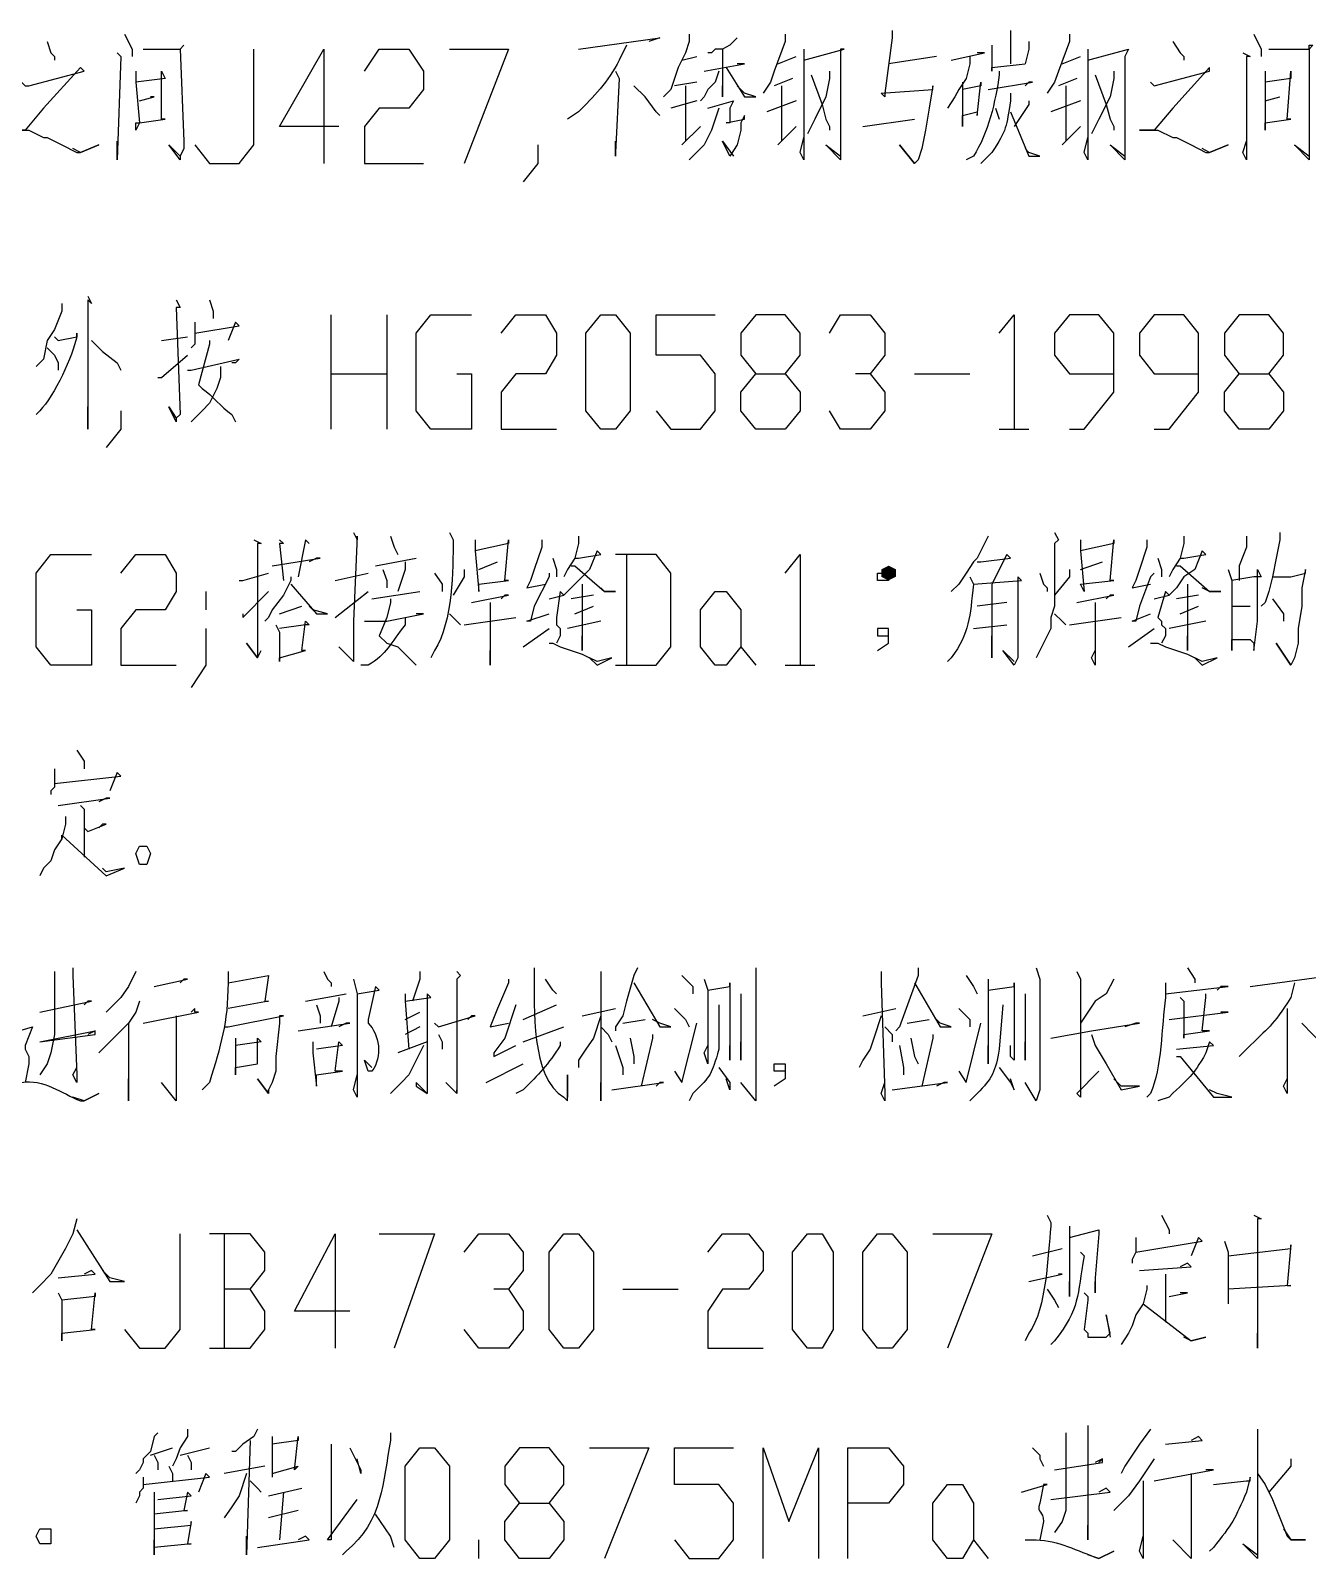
# Model space of a CAD drawing. Header units: millimetres. Extents: x -2210 to 6171, y -6737 to 5572.
# Drawn here: x 4624 to 5297, y 3860 to 4666 of the extents above; entities that cross this region are included whole.
import ezdxf

# ---------------------------------------------------------------- set-up
doc = ezdxf.new("R2010")
doc.units = ezdxf.units.MM
doc.layers.add('1', color=7, linetype='Continuous')

msp = doc.modelspace()

# ---------------------------------------------------------------- hatches: boundary and pattern name
h = msp.add_hatch(color=0)
h.dxf.hatch_style = 2
h.paths.add_polyline_path([(5075.87, 4375.63), (5071.97, 4377.58), (5071.97, 4381.47), (5075.87, 4383.42), (5079.76, 4381.47), (5079.76, 4377.58)])

# ---------------------------------------------------------------- linework, layer by layer
at = {"layer": '1', "color": 0, "lineweight": 25}
for points in [[(4673.14, 4663.57), (4677.03, 4655.79), (4677.03, 4651.9)], [(4970.81, 4663.57), (4970.81, 4659.68), (4968.86, 4653.84), (4964.97, 4646.06), (4963.02, 4640.23), (4961.08, 4634.39), (4957.19, 4630.5)], [(5021.39, 4663.57), (5021.39, 4659.68), (5015.55, 4644.12), (5013.61, 4638.28), (5009.72, 4632.44)], [(5077.81, 4665.52), (5077.81, 4661.63), (5073.92, 4632.44), (5073.92, 4630.5), (5071.97, 4632.44), (5099.21, 4634.39), (5099.21, 4636.33), (5099.21, 4636.33), (5097.27, 4624.66), (5095.32, 4612.99), (5093.38, 4603.26), (5091.43, 4597.42), (5089.48, 4595.48), (5081.7, 4605.21), (5089.48, 4595.48)], [(5140.07, 4665.52), (5140.07, 4663.57), (5140.07, 4661.63), (5140.07, 4648.01)], [(5171.2, 4663.57), (5171.2, 4659.68), (5165.36, 4644.12), (5163.41, 4638.28), (5159.52, 4632.44)], [(5268.47, 4663.57), (5272.36, 4655.79), (5272.36, 4651.9)], [(4632.29, 4659.68), (4634.23, 4653.84), (4636.18, 4651.9), (4636.18, 4649.95)], [(4682.87, 4655.79), (4702.32, 4655.79), (4704.27, 4657.74), (4704.27, 4657.74), (4702.32, 4655.79), (4704.27, 4607.15), (4704.27, 4603.26), (4702.32, 4599.37), (4702.32, 4597.42), (4696.49, 4605.21), (4702.32, 4599.37)], [(4710.11, 4605.21), (4717.89, 4595.48), (4733.45, 4595.48), (4741.24, 4605.21), (4741.24, 4655.79)], [(4785.98, 4614.93), (4754.85, 4614.93), (4778.2, 4655.79), (4778.2, 4595.48)], [(4799.6, 4644.12), (4807.38, 4655.79), (4822.95, 4655.79), (4830.73, 4644.12), (4830.73, 4634.39), (4822.95, 4624.66), (4807.38, 4624.66), (4799.6, 4614.93), (4799.6, 4595.48), (4830.73, 4595.48)], [(4844.35, 4655.79), (4875.48, 4655.79), (4852.13, 4595.48)], [(4912.44, 4655.79), (4955.24, 4661.63), (4955.24, 4661.63), (4949.41, 4659.68)], [(4996.1, 4661.63), (4992.21, 4657.74), (4988.32, 4655.79), (4984.43, 4655.79), (4982.48, 4653.84), (4980.53, 4653.84)], [(4988.32, 4655.79), (4988.32, 4630.5), (4988.32, 4632.44), (4988.32, 4636.33)], [(5031.12, 4655.79), (5031.12, 4649.95), (5031.12, 4597.42), (5029.17, 4601.31), (5031.12, 4609.1)], [(5031.12, 4649.95), (5052.52, 4655.79), (5050.57, 4655.79), (5050.57, 4651.9), (5050.57, 4601.31), (5050.57, 4599.37), (5050.57, 4597.42), (5042.79, 4605.21), (5050.57, 4599.37)], [(5130.34, 4657.74), (5130.34, 4657.74), (5130.34, 4644.12), (5130.34, 4646.06), (5147.85, 4648.01)], [(5149.8, 4659.68), (5149.8, 4657.74), (5149.8, 4655.79), (5147.85, 4648.01)], [(5180.92, 4655.79), (5180.92, 4649.95), (5180.92, 4597.42), (5178.98, 4601.31), (5180.92, 4609.1)], [(5180.92, 4649.95), (5202.32, 4655.79), (5202.32, 4655.79), (5200.38, 4651.9), (5200.38, 4601.31), (5200.38, 4599.37), (5200.38, 4597.42), (5192.6, 4605.21), (5200.38, 4599.37)], [(5225.67, 4659.68), (5229.56, 4653.84), (5231.51, 4651.9), (5231.51, 4649.95)], [(5276.25, 4655.79), (5297.66, 4655.79), (5297.66, 4657.74), (5299.6, 4657.74), (5297.66, 4655.79), (5297.66, 4603.26), (5297.66, 4599.37), (5297.66, 4597.42), (5289.87, 4605.21), (5297.66, 4599.37)], [(4669.25, 4653.84), (4671.2, 4651.9), (4671.2, 4651.9), (4669.25, 4597.42), (4669.25, 4601.31), (4669.25, 4607.15)], [(4966.92, 4649.95), (4974.7, 4651.9)], [(4978.59, 4644.12), (4999.99, 4648.01), (4999.99, 4648.01), (4996.1, 4648.01)], [(5017.5, 4648.01), (5027.23, 4651.9)], [(5101.16, 4651.9), (5075.87, 4648.01)], [(5118.67, 4651.9), (5118.67, 4648.01), (5116.72, 4640.23), (5112.83, 4634.39), (5110.88, 4630.5), (5106.99, 4624.66)], [(5108.94, 4649.95), (5126.45, 4653.84), (5124.5, 4653.84), (5124.5, 4653.84), (5122.56, 4653.84)], [(5167.31, 4648.01), (5177.03, 4651.9)], [(5262.64, 4653.84), (5266.53, 4651.9), (5264.58, 4651.9), (5264.58, 4597.42), (5262.64, 4601.31), (5264.58, 4607.15)], [(4618.67, 4638.28), (4620.61, 4636.33), (4622.56, 4636.33), (4651.74, 4644.12), (4649.8, 4646.06), (4630.34, 4624.66), (4620.61, 4612.99), (4616.72, 4612.99), (4612.83, 4612.99), (4616.72, 4612.99), (4622.56, 4612.99), (4630.34, 4609.1), (4632.29, 4609.1), (4640.07, 4605.21), (4647.85, 4601.31), (4649.8, 4601.31), (4659.52, 4605.21), (4649.8, 4601.31), (4645.9, 4603.26)], [(4678.98, 4644.12), (4678.98, 4638.28), (4680.92, 4616.88), (4678.98, 4612.99), (4678.98, 4616.88), (4680.92, 4616.88), (4694.54, 4618.82), (4692.6, 4618.82), (4692.6, 4644.12), (4694.54, 4640.23), (4678.98, 4638.28)], [(4931.9, 4644.12), (4933.84, 4640.23), (4931.9, 4601.31), (4931.9, 4599.37), (4931.9, 4603.26), (4931.9, 4607.15)], [(4986.37, 4644.12), (4986.37, 4644.12), (4984.43, 4638.28), (4980.53, 4634.39), (4978.59, 4630.5), (4976.64, 4628.55)], [(4990.26, 4646.06), (4999.99, 4630.5), (5005.83, 4630.5), (4999.99, 4632.44), (4996.1, 4636.33)], [(5025.28, 4640.23), (5015.55, 4636.33)], [(5044.74, 4644.12), (5044.74, 4640.23), (5042.79, 4630.5), (5036.95, 4618.82), (5033.06, 4611.04)], [(5035.01, 4642.17), (5040.85, 4626.61), (5040.85, 4626.61), (5042.79, 4618.82), (5044.74, 4614.93), (5044.74, 4612.99)], [(5175.09, 4640.23), (5165.36, 4636.33)], [(5194.54, 4644.12), (5194.54, 4640.23), (5192.6, 4630.5), (5186.76, 4618.82), (5182.87, 4611.04)], [(5184.81, 4642.17), (5190.65, 4626.61), (5190.65, 4626.61), (5192.6, 4618.82), (5194.54, 4614.93), (5194.54, 4612.99)], [(5214, 4638.28), (5215.94, 4636.33), (5215.94, 4636.33), (5245.13, 4644.12), (5245.13, 4646.06), (5225.67, 4624.66), (5215.94, 4612.99), (5212.05, 4612.99), (5208.16, 4612.99), (5212.05, 4612.99), (5217.89, 4612.99), (5225.67, 4609.1), (5227.62, 4609.1), (5235.4, 4605.21), (5243.18, 4601.31), (5245.13, 4601.31), (5254.85, 4605.21), (5245.13, 4601.31), (5241.24, 4603.26)], [(5274.31, 4644.12), (5274.31, 4638.28), (5274.31, 4616.88), (5274.31, 4612.99), (5274.31, 4616.88), (5274.31, 4616.88), (5287.93, 4618.82), (5285.98, 4618.82), (5287.93, 4644.12), (5287.93, 4640.23), (5274.31, 4638.28)], [(4955.24, 4620.77), (4953.3, 4622.72), (4947.46, 4630.5), (4941.62, 4636.33)], [(4974.7, 4638.28), (4963.02, 4636.33)], [(4968.86, 4636.33), (4968.86, 4607.15), (4966.92, 4605.21), (4976.64, 4614.93)], [(5019.45, 4636.33), (5019.45, 4607.15), (5017.5, 4605.21), (5027.23, 4614.93)], [(5114.78, 4638.28), (5114.78, 4634.39), (5114.78, 4614.93), (5114.78, 4620.77), (5122.56, 4622.72), (5122.56, 4620.77), (5124.5, 4638.28), (5124.5, 4636.33), (5114.78, 4634.39)], [(5128.39, 4634.39), (5151.74, 4638.28), (5149.8, 4638.28), (5147.85, 4636.33)], [(5169.25, 4636.33), (5169.25, 4607.15), (5167.31, 4605.21), (5177.03, 4614.93)], [(4680.92, 4628.55), (4688.71, 4630.5), (4686.76, 4630.5)], [(4974.7, 4628.55), (4961.08, 4624.66)], [(4986.37, 4624.66), (4984.43, 4618.82), (4982.48, 4612.99), (4980.53, 4609.1), (4978.59, 4605.21), (4970.81, 4597.42)], [(4980.53, 4624.66), (4980.53, 4624.66), (4994.15, 4628.55), (4994.15, 4628.55), (4992.21, 4624.66), (4992.21, 4616.88), (4990.26, 4616.88), (4999.99, 4618.82), (4999.99, 4620.77), (4998.04, 4616.88), (4998.04, 4612.99), (4996.1, 4605.21), (4992.21, 4599.37), (4988.32, 4607.15), (4994.15, 4599.37)], [(5027.23, 4628.55), (5011.66, 4622.72)], [(5132.29, 4624.66), (5134.23, 4618.82)], [(5149.8, 4628.55), (5149.8, 4626.61), (5142.01, 4614.93)], [(5177.03, 4628.55), (5161.47, 4622.72)], [(5274.31, 4628.55), (5282.09, 4630.5), (5282.09, 4630.5)], [(5062.25, 4614.93), (5089.48, 4618.82)], [(5140.07, 4622.72), (5149.8, 4599.37), (5155.63, 4599.37), (5149.8, 4601.31), (5147.85, 4603.26)], [(4891.04, 4605.21), (4891.04, 4595.48), (4883.26, 4585.75)], [(4640.07, 4521.55), (4640.07, 4517.66), (4636.18, 4507.93), (4632.29, 4502.09), (4630.34, 4492.37), (4626.45, 4488.47)], [(4653.69, 4525.44), (4655.63, 4521.55), (4653.69, 4523.49), (4653.69, 4455.4), (4653.69, 4459.29), (4653.69, 4467.07)], [(4700.38, 4523.49), (4702.32, 4519.6), (4700.38, 4519.6), (4702.32, 4463.18), (4700.38, 4461.24), (4700.38, 4459.29), (4696.49, 4467.07), (4700.38, 4461.24)], [(4717.89, 4523.49), (4719.83, 4517.66), (4719.83, 4515.71), (4719.83, 4513.77)], [(4710.11, 4511.82), (4710.11, 4505.98), (4710.11, 4502.09), (4710.11, 4500.15), (4708.16, 4498.2)], [(4710.11, 4505.98), (4733.45, 4509.88), (4731.51, 4511.82), (4727.62, 4502.09)], [(4782.09, 4455.4), (4782.09, 4515.71)], [(4811.27, 4515.71), (4811.27, 4455.4)], [(4848.24, 4484.58), (4856.02, 4484.58), (4856.02, 4455.4), (4834.62, 4455.4), (4826.84, 4465.13), (4826.84, 4505.98), (4834.62, 4515.71), (4856.02, 4515.71)], [(4871.59, 4505.98), (4879.37, 4515.71), (4894.93, 4515.71), (4900.77, 4505.98), (4900.77, 4494.31), (4894.93, 4484.58), (4879.37, 4484.58), (4871.59, 4474.86), (4871.59, 4455.4), (4900.77, 4455.4)], [(4924.11, 4455.4), (4916.33, 4465.13), (4916.33, 4505.98), (4924.11, 4515.71), (4931.9, 4515.71), (4939.68, 4505.98), (4939.68, 4465.13), (4931.9, 4455.4), (4924.11, 4455.4)], [(4953.3, 4465.13), (4961.08, 4455.4), (4976.64, 4455.4), (4984.43, 4465.13), (4984.43, 4484.58), (4976.64, 4494.31), (4953.3, 4494.31), (4953.3, 4515.71), (4984.43, 4515.71)], [(5005.83, 4455.4), (4998.04, 4465.13), (4998.04, 4474.86), (5005.83, 4484.58), (5021.39, 4484.58), (5029.17, 4494.31), (5029.17, 4505.98), (5021.39, 4515.71), (5005.83, 4515.71), (4998.04, 4505.98), (4998.04, 4494.31), (5005.83, 4484.58)], [(5044.74, 4505.98), (5050.57, 4515.71), (5066.14, 4515.71), (5073.92, 4505.98), (5073.92, 4494.31), (5066.14, 4484.58), (5058.36, 4484.58)], [(5134.23, 4505.98), (5142.01, 4515.71), (5142.01, 4455.4)], [(5171.2, 4455.4), (5178.98, 4455.4), (5194.54, 4474.86), (5194.54, 4505.98), (5186.76, 4515.71), (5171.2, 4515.71), (5163.41, 4505.98), (5163.41, 4494.31), (5171.2, 4484.58), (5194.54, 4484.58)], [(5215.94, 4455.4), (5223.73, 4455.4), (5239.29, 4474.86), (5239.29, 4505.98), (5231.51, 4515.71), (5215.94, 4515.71), (5208.16, 4505.98), (5208.16, 4494.31), (5215.94, 4484.58), (5239.29, 4484.58)], [(5260.69, 4455.4), (5252.91, 4465.13), (5252.91, 4474.86), (5260.69, 4484.58), (5276.25, 4484.58), (5284.04, 4494.31), (5284.04, 4505.98), (5276.25, 4515.71), (5260.69, 4515.71), (5252.91, 4505.98), (5252.91, 4494.31), (5260.69, 4484.58)], [(4692.6, 4502.09), (4706.22, 4504.04)], [(4632.29, 4498.2), (4636.18, 4494.31), (4638.12, 4490.42), (4638.12, 4486.53)], [(4655.63, 4502.09), (4661.47, 4496.26), (4669.25, 4490.42), (4671.2, 4486.53)], [(4690.65, 4482.64), (4692.6, 4482.64), (4706.22, 4494.31)], [(4706.22, 4486.53), (4708.16, 4486.53), (4733.45, 4492.37), (4731.51, 4490.42), (4729.56, 4490.42)], [(4723.73, 4488.47), (4723.73, 4482.64), (4721.78, 4476.8), (4719.83, 4472.91), (4717.89, 4469.02), (4714, 4465.13), (4708.16, 4459.29)], [(4782.09, 4484.58), (4811.27, 4484.58)], [(5021.39, 4484.58), (5029.17, 4474.86), (5029.17, 4465.13), (5021.39, 4455.4), (5005.83, 4455.4)], [(5066.14, 4484.58), (5073.92, 4474.86), (5073.92, 4465.13), (5066.14, 4455.4), (5050.57, 4455.4), (5044.74, 4465.13)], [(5089.48, 4484.58), (5118.67, 4484.58)], [(5276.25, 4484.58), (5284.04, 4474.86), (5284.04, 4465.13), (5276.25, 4455.4), (5260.69, 4455.4)], [(4671.2, 4465.13), (4671.2, 4455.4), (4663.41, 4445.67)], [(5134.23, 4455.4), (5149.8, 4455.4)], [(4793.76, 4400.93), (4795.71, 4397.03), (4795.71, 4398.98), (4793.76, 4354.23), (4793.76, 4332.83), (4793.76, 4332.83), (4785.98, 4340.61), (4793.76, 4332.83)], [(4813.22, 4398.98), (4815.17, 4393.14), (4817.11, 4389.25)], [(4912.44, 4398.98), (4912.44, 4395.09), (4910.5, 4387.31), (4906.6, 4381.47), (4904.66, 4377.58)], [(5128.39, 4398.98), (5126.45, 4395.09), (5122.56, 4387.31), (5120.61, 4385.36), (5116.72, 4379.52), (5112.83, 4373.69), (5108.94, 4369.8)], [(5163.41, 4400.93), (5165.36, 4397.03), (5163.41, 4395.09), (5163.41, 4371.74), (5163.41, 4365.91), (5163.41, 4362.02), (5161.47, 4356.18), (5161.47, 4350.34), (5159.52, 4346.45), (5157.58, 4342.56), (5155.63, 4338.67), (5153.69, 4334.78)], [(5231.51, 4398.98), (5231.51, 4395.09), (5229.56, 4387.31), (5225.67, 4381.47), (5223.73, 4377.58)], [(5264.58, 4398.98), (5264.58, 4393.14), (5260.69, 4383.42), (5260.69, 4375.63)], [(5282.09, 4400.93), (5282.09, 4397.03), (5280.15, 4387.31), (5278.2, 4377.58), (5276.25, 4369.8), (5274.31, 4363.96), (5272.36, 4362.02)], [(4741.24, 4397.03), (4745.13, 4395.09), (4743.18, 4395.09), (4743.18, 4334.78), (4737.34, 4342.56), (4743.18, 4334.78), (4745.13, 4338.67)], [(4754.85, 4397.03), (4756.8, 4395.09), (4754.85, 4395.09), (4756.8, 4375.63)], [(4768.47, 4397.03), (4770.42, 4395.09), (4768.47, 4397.03), (4764.58, 4377.58)], [(4857.97, 4397.03), (4857.97, 4391.2), (4859.91, 4369.8), (4859.91, 4373.69), (4875.48, 4375.63), (4873.53, 4375.63), (4875.48, 4397.03), (4875.48, 4395.09), (4857.97, 4391.2)], [(4892.99, 4397.03), (4892.99, 4393.14), (4889.09, 4381.47), (4887.15, 4375.63), (4885.2, 4371.74), (4894.93, 4373.69)], [(4910.5, 4387.31), (4912.44, 4387.31), (4924.11, 4389.25), (4922.17, 4391.2), (4918.28, 4381.47), (4914.39, 4377.58), (4908.55, 4371.74), (4904.66, 4367.85)], [(5177.03, 4397.03), (5177.03, 4391.2), (5178.98, 4369.8), (5177.03, 4373.69), (5194.54, 4375.63), (5192.6, 4375.63), (5194.54, 4397.03), (5194.54, 4395.09), (5177.03, 4391.2)], [(5212.05, 4397.03), (5212.05, 4393.14), (5208.16, 4381.47), (5206.22, 4375.63), (5204.27, 4371.74), (5214, 4373.69)], [(5229.56, 4387.31), (5231.51, 4387.31), (5243.18, 4389.25), (5241.24, 4391.2), (5237.34, 4381.47), (5231.51, 4377.58), (5227.62, 4371.74), (5223.73, 4367.85)], [(4647.85, 4360.07), (4655.63, 4360.07), (4655.63, 4330.89), (4634.23, 4330.89), (4626.45, 4340.61), (4626.45, 4379.52), (4634.23, 4389.25), (4655.63, 4389.25)], [(4671.2, 4379.52), (4678.98, 4389.25), (4694.54, 4389.25), (4700.38, 4379.52), (4700.38, 4369.8), (4694.54, 4360.07), (4678.98, 4360.07), (4671.2, 4350.34), (4671.2, 4330.89), (4700.38, 4330.89)], [(4750.96, 4383.42), (4776.25, 4387.31), (4774.31, 4387.31), (4770.42, 4385.36)], [(4805.44, 4383.42), (4826.84, 4387.31)], [(4821, 4385.36), (4821, 4381.47), (4817.11, 4369.8)], [(4859.91, 4381.47), (4869.64, 4385.36)], [(4898.82, 4387.31), (4900.77, 4381.47), (4900.77, 4377.58)], [(4908.55, 4383.42), (4910.5, 4383.42), (4926.06, 4369.8), (4931.9, 4369.8), (4926.06, 4369.8), (4924.11, 4371.74)], [(4931.9, 4330.89), (4953.3, 4330.89), (4961.08, 4340.61), (4961.08, 4379.52), (4953.3, 4389.25), (4931.9, 4389.25)], [(4937.73, 4389.25), (4937.73, 4330.89)], [(5021.39, 4379.52), (5029.17, 4389.25), (5029.17, 4330.89)], [(5122.56, 4385.36), (5124.5, 4385.36), (5140.07, 4387.31), (5138.12, 4389.25), (5130.34, 4373.69), (5130.34, 4334.78), (5130.34, 4338.67), (5130.34, 4346.45)], [(5177.03, 4381.47), (5188.71, 4385.36)], [(5217.89, 4387.31), (5219.83, 4381.47), (5219.83, 4377.58)], [(5227.62, 4383.42), (5229.56, 4383.42), (5245.13, 4369.8), (5250.96, 4369.8), (5245.13, 4369.8), (5241.24, 4371.74)], [(4733.45, 4375.63), (4735.4, 4375.63), (4735.4, 4375.63), (4749.02, 4379.52)], [(4760.69, 4377.58), (4760.69, 4375.63), (4760.69, 4375.63), (4756.8, 4367.85), (4750.96, 4360.07), (4749.02, 4356.18), (4747.07, 4354.23)], [(4760.69, 4373.69), (4774.31, 4358.12), (4780.15, 4358.12), (4772.36, 4360.07), (4770.42, 4362.02)], [(4784.04, 4375.63), (4801.55, 4379.52)], [(4809.33, 4381.47), (4811.27, 4375.63), (4811.27, 4371.74)], [(4836.57, 4379.52), (4840.46, 4373.69), (4840.46, 4371.74), (4840.46, 4369.8)], [(4852.13, 4381.47), (4852.13, 4377.58), (4846.29, 4367.85)], [(4896.88, 4379.52), (4896.88, 4377.58), (4889.09, 4362.02), (4887.15, 4354.23), (4885.2, 4354.23), (4896.88, 4358.12)], [(4914.39, 4373.69), (4914.39, 4338.67), (4914.39, 4346.45)], [(5070.03, 4379.52), (5075.87, 4379.52), (5075.87, 4375.63), (5070.03, 4375.63), (5070.03, 4379.52)], [(5120.61, 4373.69), (5145.9, 4375.63), (5143.96, 4377.58), (5143.96, 4338.67), (5143.96, 4334.78), (5142.01, 4330.89), (5136.18, 4338.67), (5142.01, 4332.83)], [(5155.63, 4379.52), (5157.58, 4373.69), (5159.52, 4371.74), (5159.52, 4369.8)], [(5171.2, 4381.47), (5171.2, 4377.58), (5163.41, 4367.85)], [(5215.94, 4379.52), (5214, 4377.58), (5208.16, 4362.02), (5206.22, 4354.23), (5204.27, 4354.23), (5214, 4358.12)], [(5233.45, 4373.69), (5233.45, 4338.67), (5233.45, 4342.56), (5233.45, 4346.45)], [(5254.85, 4381.47), (5256.8, 4375.63), (5256.8, 4362.02), (5256.8, 4350.34), (5256.8, 4338.67), (5256.8, 4344.51), (5266.53, 4344.51), (5268.47, 4342.56), (5268.47, 4338.67), (5270.42, 4354.23), (5270.42, 4377.58), (5270.42, 4381.47), (5272.36, 4377.58), (5268.47, 4377.58), (5256.8, 4375.63)], [(5278.2, 4377.58), (5285.98, 4377.58), (5287.93, 4377.58), (5295.71, 4379.52), (5295.71, 4379.52), (5295.71, 4381.47), (5293.76, 4371.74), (5293.76, 4362.02), (5291.82, 4350.34), (5291.82, 4342.56), (5289.87, 4334.78), (5287.93, 4330.89), (5280.15, 4342.56), (5287.93, 4330.89)], [(4715.94, 4369.8), (4715.94, 4360.07)], [(4735.4, 4358.12), (4735.4, 4356.18), (4735.4, 4356.18), (4749.02, 4369.8)], [(4784.04, 4356.18), (4801.55, 4369.8)], [(4803.49, 4365.91), (4828.78, 4369.8)], [(4813.22, 4365.91), (4813.22, 4363.96), (4811.27, 4356.18), (4807.38, 4346.45), (4811.27, 4342.56), (4817.11, 4340.61), (4822.95, 4334.78), (4826.84, 4330.89)], [(4856.02, 4363.96), (4875.48, 4367.85), (4873.53, 4367.85), (4871.59, 4365.91)], [(4896.88, 4365.91), (4904.66, 4367.85), (4902.71, 4369.8), (4900.77, 4356.18), (4900.77, 4354.23), (4900.77, 4352.29), (4902.71, 4350.34), (4902.71, 4346.45), (4900.77, 4342.56)], [(4920.22, 4367.85), (4908.55, 4365.91)], [(4990.26, 4330.89), (4984.43, 4330.89), (4976.64, 4340.61), (4976.64, 4360.07), (4984.43, 4369.8), (4990.26, 4369.8), (4998.04, 4360.07), (4998.04, 4340.61), (4990.26, 4330.89)], [(5175.09, 4363.96), (5194.54, 4367.85), (5192.6, 4367.85), (5190.65, 4365.91)], [(5215.94, 4365.91), (5223.73, 4367.85), (5221.78, 4369.8), (5217.89, 4356.18), (5219.83, 4354.23), (5219.83, 4352.29), (5221.78, 4350.34), (5221.78, 4346.45), (5219.83, 4342.56)], [(5239.29, 4367.85), (5227.62, 4365.91)], [(5278.2, 4365.91), (5284.04, 4358.12), (5284.04, 4356.18), (5284.04, 4354.23)], [(4754.85, 4358.12), (4766.53, 4362.02)], [(4799.6, 4354.23), (4811.27, 4354.23), (4821, 4356.18), (4830.73, 4358.12), (4830.73, 4358.12), (4826.84, 4358.12)], [(4844.35, 4358.12), (4848.24, 4354.23), (4850.18, 4352.29)], [(4865.75, 4363.96), (4865.75, 4330.89), (4865.75, 4338.67)], [(4910.5, 4358.12), (4920.22, 4362.02)], [(5138.12, 4363.96), (5122.56, 4362.02)], [(5163.41, 4358.12), (5167.31, 4354.23), (5169.25, 4352.29)], [(5184.81, 4363.96), (5184.81, 4330.89), (5182.87, 4334.78), (5184.81, 4338.67)], [(5229.56, 4358.12), (5239.29, 4362.02)], [(5256.8, 4362.02), (5266.53, 4362.02)], [(4715.94, 4350.34), (4715.94, 4330.89), (4708.16, 4319.21)], [(4752.91, 4352.29), (4754.85, 4348.4), (4754.85, 4332.83), (4754.85, 4334.78), (4768.47, 4338.67), (4766.53, 4338.67), (4768.47, 4354.23), (4770.42, 4352.29), (4768.47, 4352.29), (4754.85, 4350.34)], [(4852.13, 4352.29), (4879.37, 4356.18)], [(4883.26, 4340.61), (4896.88, 4350.34)], [(4924.11, 4354.23), (4906.6, 4350.34)], [(5070.03, 4338.67), (5075.87, 4342.56), (5075.87, 4350.34), (5070.03, 4350.34), (5070.03, 4346.45), (5075.87, 4346.45)], [(5120.61, 4350.34), (5138.12, 4352.29)], [(5171.2, 4352.29), (5198.43, 4356.18)], [(5202.32, 4340.61), (5215.94, 4350.34)], [(5243.18, 4354.23), (5223.73, 4350.34)], [(4896.88, 4342.56), (4898.82, 4342.56), (4902.71, 4340.61), (4908.55, 4338.67), (4914.39, 4336.72), (4918.28, 4334.78), (4922.17, 4330.89), (4929.95, 4334.78), (4922.17, 4332.83), (4918.28, 4334.78)], [(5214, 4342.56), (5217.89, 4342.56), (5221.78, 4340.61), (5233.45, 4336.72), (5237.34, 4334.78), (5241.24, 4330.89), (5249.02, 4334.78), (5241.24, 4332.83), (5237.34, 4334.78)], [(4998.04, 4340.61), (5005.83, 4330.89)], [(5021.39, 4330.89), (5036.95, 4330.89)], [(4647.85, 4286.14), (4651.74, 4280.3), (4651.74, 4278.36), (4651.74, 4276.41)], [(4636.18, 4276.41), (4636.18, 4272.52), (4636.18, 4268.63), (4636.18, 4266.68), (4634.23, 4264.74), (4634.23, 4262.79)], [(4636.18, 4268.63), (4671.2, 4272.52), (4669.25, 4274.47), (4665.36, 4264.74)], [(4638.12, 4256.96), (4665.36, 4260.85), (4663.41, 4260.85), (4659.52, 4258.9)], [(4649.8, 4256.96), (4651.74, 4255.01), (4651.74, 4229.72)], [(4642.01, 4251.12), (4642.01, 4247.23), (4640.07, 4239.45), (4636.18, 4233.61), (4634.23, 4227.77), (4630.34, 4223.88), (4628.39, 4219.99)], [(4651.74, 4245.28), (4653.69, 4243.34), (4663.41, 4247.23), (4661.47, 4247.23), (4659.52, 4245.28)], [(4640.07, 4239.45), (4640.07, 4241.39), (4663.41, 4219.99), (4673.14, 4223.88), (4663.41, 4221.94), (4661.47, 4223.88)], [(4684.81, 4235.56), (4686.76, 4231.67), (4684.81, 4225.83), (4680.92, 4225.83), (4678.98, 4231.67), (4680.92, 4235.56), (4684.81, 4235.56)], [(4636.18, 4169.41), (4636.18, 4136.33), (4634.23, 4126.61), (4632.29, 4120.77), (4628.39, 4114.93)], [(4645.9, 4171.35), (4645.9, 4167.46), (4647.85, 4114.93), (4647.85, 4111.04), (4645.9, 4114.93), (4647.85, 4118.82)], [(4678.98, 4169.41), (4675.09, 4161.63), (4671.2, 4155.79), (4665.36, 4149.95), (4663.41, 4148.01)], [(4688.71, 4161.63), (4706.22, 4165.52), (4704.27, 4165.52), (4702.32, 4163.57)], [(4727.62, 4163.57), (4749.02, 4167.46), (4749.02, 4167.46), (4747.07, 4153.84), (4749.02, 4153.84), (4727.62, 4149.95)], [(4778.2, 4169.41), (4780.15, 4165.52), (4782.09, 4163.57), (4782.09, 4161.63)], [(4793.76, 4165.52), (4795.71, 4157.74), (4795.71, 4103.26), (4793.76, 4107.15), (4795.71, 4114.93)], [(4828.78, 4169.41), (4828.78, 4165.52), (4824.89, 4153.84)], [(4848.24, 4169.41), (4850.18, 4167.46), (4848.24, 4165.52), (4848.24, 4105.21), (4848.24, 4105.21), (4848.24, 4105.21), (4842.4, 4111.04), (4848.24, 4105.21), (4848.24, 4107.15)], [(4875.48, 4165.52), (4875.48, 4163.57), (4869.64, 4149.95), (4865.75, 4140.23), (4875.48, 4142.17)], [(4900.77, 4157.74), (4898.82, 4159.68), (4894.93, 4165.52)], [(4924.11, 4169.41), (4924.11, 4163.57), (4924.11, 4105.21), (4924.11, 4101.31), (4924.11, 4105.21), (4924.11, 4111.04)], [(4943.57, 4171.35), (4941.62, 4167.46), (4937.73, 4153.84), (4935.79, 4146.06), (4931.9, 4140.23), (4931.9, 4138.28)], [(4966.92, 4167.46), (4972.75, 4161.63), (4972.75, 4157.74)], [(4978.59, 4165.52), (4980.53, 4159.68), (4980.53, 4142.17), (4980.53, 4128.55), (4980.53, 4120.77), (4978.59, 4126.61), (4980.53, 4130.5)], [(5005.83, 4171.35), (5005.83, 4165.52), (5005.83, 4157.74), (5005.83, 4136.33), (5005.83, 4118.82), (5005.83, 4107.15), (5005.83, 4101.31), (4998.04, 4111.04)], [(5071.97, 4169.41), (5071.97, 4165.52), (5071.97, 4163.57), (5073.92, 4105.21), (5073.92, 4101.31), (5071.97, 4105.21), (5073.92, 4111.04)], [(5091.43, 4171.35), (5091.43, 4167.46), (5083.65, 4146.06), (5081.7, 4140.23), (5079.76, 4138.28)], [(5116.72, 4167.46), (5120.61, 4161.63), (5122.56, 4157.74)], [(5128.39, 4165.52), (5128.39, 4159.68), (5128.39, 4142.17), (5128.39, 4128.55), (5128.39, 4120.77), (5128.39, 4130.5)], [(5153.69, 4171.35), (5155.63, 4165.52), (5155.63, 4107.15), (5153.69, 4101.31), (5147.85, 4111.04)], [(5175.09, 4169.41), (5177.03, 4165.52), (5177.03, 4103.26), (5175.09, 4105.21), (5186.76, 4116.88)], [(5194.54, 4165.52), (5190.65, 4157.74), (5184.81, 4153.84), (5180.92, 4148.01), (5177.03, 4142.17)], [(5233.45, 4171.35), (5237.34, 4165.52), (5237.34, 4163.57)], [(5266.53, 4161.63), (5309.33, 4167.46), (5307.38, 4167.46), (5303.49, 4165.52)], [(4768.47, 4153.84), (4789.87, 4157.74)], [(4821, 4157.74), (4821, 4153.84), (4822.95, 4128.55)], [(4821, 4153.84), (4834.62, 4155.79), (4832.67, 4157.74), (4832.67, 4107.15), (4832.67, 4105.21), (4832.67, 4105.21), (4826.84, 4111.04), (4826.84, 4109.1), (4832.67, 4105.21)], [(4941.62, 4163.57), (4955.24, 4140.23), (4961.08, 4140.23), (4955.24, 4142.17), (4951.35, 4144.12)], [(4980.53, 4159.68), (4992.21, 4161.63), (4992.21, 4163.57), (4992.21, 4122.72), (4992.21, 4124.66), (4992.21, 4130.5)], [(4998.04, 4157.74), (4998.04, 4122.72), (4998.04, 4132.44)], [(5089.48, 4163.57), (5103.1, 4140.23), (5108.94, 4140.23), (5103.1, 4142.17), (5101.16, 4144.12)], [(5128.39, 4159.68), (5142.01, 4161.63), (5142.01, 4163.57), (5142.01, 4122.72), (5140.07, 4124.66), (5140.07, 4130.5)], [(5147.85, 4157.74), (5147.85, 4153.84), (5147.85, 4122.72), (5147.85, 4126.61), (5147.85, 4132.44)], [(5221.78, 4157.74), (5254.85, 4161.63), (5250.96, 4161.63), (5249.02, 4159.68)], [(5229.56, 4155.79), (5231.51, 4153.84), (5231.51, 4134.39), (5231.51, 4136.33), (5245.13, 4138.28), (5241.24, 4138.28), (5243.18, 4155.79), (5243.18, 4157.74)], [(4628.39, 4148.01), (4655.63, 4153.84), (4653.69, 4153.84), (4651.74, 4151.9)], [(4628.39, 4148.01), (4655.63, 4153.84), (4653.69, 4153.84), (4653.69, 4153.84), (4651.74, 4151.9)], [(4680.92, 4153.84), (4678.98, 4148.01), (4675.09, 4142.17), (4669.25, 4136.33), (4663.41, 4130.5), (4659.52, 4126.61)], [(4682.87, 4142.17), (4712.05, 4148.01), (4710.11, 4148.01), (4710.11, 4149.95), (4708.16, 4148.01)], [(4774.31, 4151.9), (4776.25, 4146.06), (4776.25, 4142.17)], [(4785.98, 4155.79), (4785.98, 4153.84), (4782.09, 4140.23)], [(4879.37, 4151.9), (4873.53, 4134.39), (4867.69, 4126.61), (4867.69, 4124.66), (4879.37, 4130.5)], [(4883.26, 4144.12), (4900.77, 4151.9)], [(4914.39, 4146.06), (4931.9, 4149.95)], [(4963.02, 4149.95), (4968.86, 4144.12), (4970.81, 4140.23)], [(5062.25, 4146.06), (5079.76, 4149.95)], [(5112.83, 4149.95), (5118.67, 4144.12), (5118.67, 4140.23)], [(5285.98, 4149.95), (5285.98, 4146.06), (5285.98, 4107.15), (5285.98, 4105.21), (5284.04, 4109.1), (5285.98, 4112.99)], [(4610.88, 4136.33), (4624.5, 4140.23), (4624.5, 4140.23), (4620.61, 4130.5), (4620.61, 4128.55), (4622.56, 4124.66), (4622.56, 4122.72), (4622.56, 4120.77), (4620.61, 4111.04)], [(4675.09, 4142.17), (4675.09, 4101.31), (4675.09, 4105.21), (4675.09, 4112.99)], [(4700.38, 4146.06), (4700.38, 4101.31), (4692.6, 4111.04)], [(4725.67, 4140.23), (4727.62, 4140.23), (4756.8, 4146.06), (4754.85, 4146.06), (4754.85, 4142.17), (4752.91, 4124.66), (4752.91, 4116.88), (4750.96, 4111.04), (4749.02, 4107.15), (4749.02, 4105.21), (4743.18, 4112.99), (4749.02, 4105.21), (4749.02, 4107.15)], [(4764.58, 4138.28), (4791.82, 4142.17), (4789.87, 4142.17), (4785.98, 4140.23)], [(4821, 4144.12), (4828.78, 4148.01)], [(4828.78, 4140.23), (4821, 4136.33)], [(4836.57, 4142.17), (4838.51, 4140.23), (4838.51, 4140.23), (4857.97, 4146.06), (4856.02, 4146.06), (4854.08, 4144.12)], [(4883.26, 4132.44), (4904.66, 4140.23)], [(4924.11, 4146.06), (4920.22, 4134.39), (4916.33, 4128.55), (4912.44, 4122.72), (4912.44, 4118.82)], [(4924.11, 4140.23), (4928.01, 4136.33), (4929.95, 4132.44)], [(4935.79, 4142.17), (4947.46, 4144.12)], [(4963.02, 4116.88), (4966.92, 4111.04), (4974.7, 4142.17)], [(5071.97, 4146.06), (5068.08, 4134.39), (5066.14, 4128.55), (5062.25, 4122.72), (5060.3, 4118.82)], [(5073.92, 4140.23), (5077.81, 4136.33), (5077.81, 4132.44)], [(5085.59, 4142.17), (5097.27, 4144.12)], [(5112.83, 4116.88), (5116.72, 4111.04), (5124.5, 4142.17)], [(5161.47, 4134.39), (5182.87, 4138.28), (5208.16, 4142.17), (5206.22, 4142.17), (5200.38, 4140.23)], [(5223.73, 4144.12), (5254.85, 4148.01), (5252.91, 4148.01), (5250.96, 4148.01)], [(5307.38, 4126.61), (5307.38, 4128.55), (5299.6, 4136.33), (5293.76, 4142.17)], [(4628.39, 4132.44), (4657.58, 4136.33), (4657.58, 4138.28), (4653.69, 4136.33)], [(4628.39, 4132.44), (4657.58, 4138.28), (4657.58, 4138.28)], [(4731.51, 4134.39), (4731.51, 4114.93), (4731.51, 4118.82), (4743.18, 4120.77), (4743.18, 4120.77), (4743.18, 4134.39), (4745.13, 4132.44), (4731.51, 4130.5)], [(4772.36, 4132.44), (4772.36, 4126.61), (4774.31, 4109.1), (4774.31, 4114.93), (4787.93, 4116.88), (4784.04, 4116.88), (4785.98, 4132.44), (4787.93, 4130.5), (4774.31, 4128.55)], [(4832.67, 4132.44), (4817.11, 4126.61)], [(4838.51, 4136.33), (4840.46, 4132.44), (4840.46, 4130.5), (4840.46, 4128.55)], [(4939.68, 4134.39), (4941.62, 4124.66), (4941.62, 4120.77)], [(4951.35, 4136.33), (4951.35, 4134.39), (4945.52, 4109.1)], [(5087.54, 4134.39), (5089.48, 4124.66), (5091.43, 4120.77)], [(5099.21, 4136.33), (5099.21, 4134.39), (5093.38, 4109.1)], [(5182.87, 4136.33), (5184.81, 4130.5), (5190.65, 4120.77), (5198.43, 4107.15), (5208.16, 4109.1), (5198.43, 4109.1)], [(4830.73, 4130.5), (4824.89, 4118.82), (4822.95, 4114.93), (4819.06, 4111.04), (4817.11, 4109.1), (4813.22, 4105.21)], [(4931.9, 4130.5), (4935.79, 4118.82), (4935.79, 4114.93)], [(5081.7, 4130.5), (5083.65, 4118.82), (5083.65, 4114.93)], [(5227.62, 4124.66), (5229.56, 4124.66), (5247.07, 4103.26), (5256.8, 4103.26), (5256.8, 4103.26), (5249.02, 4105.21), (5245.13, 4107.15)], [(4863.8, 4111.04), (4883.26, 4120.77)], [(4986.37, 4118.82), (4992.21, 4111.04), (4992.21, 4107.15), (4990.26, 4112.99)], [(5021.39, 4116.88), (5015.55, 4116.88), (5015.55, 4120.77), (5021.39, 4120.77), (5021.39, 4112.99), (5015.55, 4109.1)], [(5134.23, 4118.82), (5140.07, 4111.04), (5142.01, 4107.15), (5140.07, 4112.99)], [(4929.95, 4107.15), (4957.19, 4111.04), (4955.24, 4111.04), (4953.3, 4109.1)], [(5077.81, 4107.15), (5106.99, 4111.04), (5105.05, 4111.04), (5101.16, 4109.1)], [(5194.54, 4112.99), (5198.43, 4109.1)], [(4647.85, 4039.06), (4645.9, 4031.28), (4642.01, 4023.49), (4634.23, 4009.88), (4628.39, 4004.04), (4624.5, 4000.15)], [(5219.83, 4041), (5223.73, 4033.22), (5223.73, 4031.28)], [(5268.47, 4041), (5272.36, 4039.06), (5270.42, 4039.06), (5270.42, 3970.96), (5270.42, 3974.86), (5270.42, 3978.75)], [(4647.85, 4033.22), (4665.36, 4005.98), (4673.14, 4005.98), (4665.36, 4007.93), (4661.47, 4011.82)], [(4673.14, 3980.69), (4680.92, 3970.96), (4694.54, 3970.96), (4702.32, 3980.69), (4702.32, 4031.28)], [(4739.29, 4002.09), (4747.07, 4011.82), (4747.07, 4021.55), (4739.29, 4031.28), (4717.89, 4031.28)], [(4725.67, 4031.28), (4725.67, 3970.96)], [(4791.82, 3990.42), (4762.64, 3990.42), (4784.04, 4031.28), (4784.04, 3970.96)], [(4807.38, 4031.28), (4836.57, 4031.28), (4815.17, 3970.96)], [(4852.13, 4021.55), (4859.91, 4031.28), (4875.48, 4031.28), (4883.26, 4021.55), (4883.26, 4011.82), (4875.48, 4002.09), (4867.69, 4002.09)], [(4904.66, 3970.96), (4896.88, 3980.69), (4896.88, 4021.55), (4904.66, 4031.28), (4912.44, 4031.28), (4920.22, 4021.55), (4920.22, 3980.69), (4912.44, 3970.96), (4904.66, 3970.96)], [(4980.53, 4021.55), (4988.32, 4031.28), (5001.94, 4031.28), (5009.72, 4021.55), (5009.72, 4011.82), (5001.94, 4002.09), (4988.32, 4002.09), (4980.53, 3990.42), (4980.53, 3970.96), (5009.72, 3970.96)], [(5033.06, 3970.96), (5025.28, 3980.69), (5025.28, 4021.55), (5033.06, 4031.28), (5040.85, 4031.28), (5046.68, 4021.55), (5046.68, 3980.69), (5040.85, 3970.96), (5033.06, 3970.96)], [(5070.03, 3970.96), (5062.25, 3980.69), (5062.25, 4021.55), (5070.03, 4031.28), (5077.81, 4031.28), (5085.59, 4021.55), (5085.59, 3980.69), (5077.81, 3970.96), (5070.03, 3970.96)], [(5099.21, 4031.28), (5130.34, 4031.28), (5106.99, 3970.96)], [(5171.2, 4035.17), (5171.2, 3998.2), (5171.2, 4005.98)], [(5171.2, 4029.33), (5186.76, 4033.22), (5186.76, 4033.22), (5186.76, 4031.28), (5184.81, 4007.93), (5184.81, 4000.15), (5184.81, 4002.09), (5184.81, 4005.98)], [(5206.22, 4029.33), (5206.22, 4025.44), (5206.22, 4023.49), (5206.22, 4021.55), (5204.27, 4017.66), (5204.27, 4015.71)], [(5206.22, 4021.55), (5241.24, 4027.38), (5239.29, 4029.33), (5235.4, 4019.6)], [(5252.91, 4027.38), (5254.85, 4021.55), (5254.85, 3994.31)], [(5151.74, 4019.6), (5167.31, 4023.49)], [(5254.85, 4019.6), (5287.93, 4023.49), (5287.93, 4025.44), (5285.98, 4004.04), (5287.93, 4004.04), (5254.85, 4002.09)], [(4638.12, 4007.93), (4657.58, 4009.88), (4655.63, 4011.82), (4651.74, 4009.88)], [(5208.16, 4011.82), (5235.4, 4013.77), (5233.45, 4015.71), (5229.56, 4013.77)], [(5149.8, 4005.98), (5167.31, 4009.88), (5165.36, 4009.88), (5165.36, 4009.88)], [(5212.05, 4004.04), (5212.05, 4002.09), (5210.11, 3994.31), (5206.22, 3988.47), (5204.27, 3982.64), (5202.32, 3978.75), (5198.43, 3972.91)], [(5221.78, 4009.88), (5221.78, 4007.93), (5221.78, 3984.58)], [(4638.12, 4000.15), (4640.07, 3996.26), (4640.07, 3986.53), (4640.07, 3974.86), (4640.07, 3978.75), (4657.58, 3980.69), (4655.63, 3980.69), (4657.58, 4000.15), (4657.58, 3998.2), (4640.07, 3996.26)], [(4717.89, 3970.96), (4739.29, 3970.96), (4747.07, 3980.69), (4747.07, 3990.42), (4739.29, 4002.09), (4725.67, 4002.09)], [(4875.48, 4002.09), (4883.26, 3990.42), (4883.26, 3980.69), (4875.48, 3970.96), (4859.91, 3970.96), (4852.13, 3980.69)], [(4935.79, 4002.09), (4964.97, 4002.09)], [(5159.52, 4002.09), (5163.41, 3996.26), (5165.36, 3992.37)], [(5178.98, 4000.15), (5180.92, 3998.2), (5180.92, 3996.26), (5178.98, 3980.69), (5180.92, 3978.75), (5180.92, 3976.8), (5182.87, 3976.8), (5188.71, 3976.8), (5190.65, 3976.8), (5192.6, 3978.75), (5190.65, 3988.47), (5192.6, 3976.8)], [(5223.73, 3998.2), (5223.73, 3998.2), (5233.45, 4000.15), (5231.51, 4000.15), (5229.56, 4000.15)], [(5210.11, 3994.31), (5210.11, 3994.31), (5235.4, 3974.86), (5243.18, 3976.8), (5235.4, 3974.86), (5231.51, 3976.8)], [(4690.65, 3926.22), (4688.71, 3924.27), (4686.76, 3916.49), (4682.87, 3912.6), (4682.87, 3910.65), (4680.92, 3906.76), (4678.98, 3904.82)], [(4706.22, 3928.16), (4706.22, 3924.27), (4702.32, 3918.44), (4700.38, 3912.6), (4698.43, 3908.71)], [(4743.18, 3928.16), (4741.24, 3924.27), (4735.4, 3920.38), (4731.51, 3916.49), (4729.56, 3916.49)], [(4750.96, 3924.27), (4750.96, 3920.38), (4750.96, 3902.87)], [(4750.96, 3904.82), (4764.58, 3908.71), (4762.64, 3906.76), (4764.58, 3924.27), (4764.58, 3922.33), (4750.96, 3920.38)], [(5169.25, 3926.22), (5169.25, 3893.14), (5169.25, 3885.36), (5167.31, 3879.52), (5163.41, 3873.69)], [(5180.92, 3930.11), (5180.92, 3926.22), (5180.92, 3873.69), (5180.92, 3869.8), (5180.92, 3871.74), (5180.92, 3877.58)], [(5214, 3928.16), (5208.16, 3920.38), (5204.27, 3914.54), (5200.38, 3908.71), (5198.43, 3904.82)], [(5221.78, 3920.38), (5241.24, 3922.33), (5239.29, 3924.27), (5235.4, 3922.33)], [(5270.42, 3928.16), (5270.42, 3924.27), (5270.42, 3867.85), (5270.42, 3862.02), (5270.42, 3860.07), (5262.64, 3867.85), (5270.42, 3862.02)], [(4686.76, 3914.54), (4698.43, 3918.44)], [(4688.71, 3914.54), (4690.65, 3910.65), (4690.65, 3906.76)], [(4702.32, 3914.54), (4717.89, 3918.44)], [(4706.22, 3914.54), (4708.16, 3910.65), (4708.16, 3906.76)], [(4739.29, 3922.33), (4737.34, 3862.02), (4737.34, 3865.91), (4737.34, 3871.74)], [(4782.09, 3920.38), (4782.09, 3918.44), (4782.09, 3869.8), (4780.15, 3869.8), (4795.71, 3891.2)], [(4791.82, 3918.44), (4795.71, 3910.65), (4797.66, 3906.76), (4797.66, 3904.82), (4795.71, 3912.6)], [(4828.78, 3860.07), (4821, 3869.8), (4821, 3908.71), (4828.78, 3918.44), (4836.57, 3918.44), (4844.35, 3908.71), (4844.35, 3869.8), (4836.57, 3860.07), (4828.78, 3860.07)], [(4881.31, 3860.07), (4873.53, 3869.8), (4873.53, 3879.52), (4881.31, 3889.25), (4896.88, 3889.25), (4904.66, 3898.98), (4904.66, 3908.71), (4896.88, 3918.44), (4881.31, 3918.44), (4873.53, 3908.71), (4873.53, 3898.98), (4881.31, 3889.25)], [(4918.28, 3918.44), (4949.41, 3918.44), (4926.06, 3860.07)], [(4963.02, 3869.8), (4970.81, 3860.07), (4986.37, 3860.07), (4994.15, 3869.8), (4994.15, 3889.25), (4986.37, 3898.98), (4963.02, 3898.98), (4963.02, 3918.44), (4994.15, 3918.44)], [(5009.72, 3860.07), (5009.72, 3918.44), (5023.34, 3879.52), (5038.9, 3918.44), (5038.9, 3860.07)], [(5054.46, 3860.07), (5054.46, 3918.44), (5075.87, 3918.44), (5083.65, 3908.71), (5083.65, 3898.98), (5075.87, 3889.25), (5054.46, 3889.25)], [(5151.74, 3918.44), (5155.63, 3914.54), (5155.63, 3912.6)], [(4696.49, 3908.71), (4698.43, 3904.82), (4698.43, 3900.93)], [(4747.07, 3908.71), (4725.67, 3904.82)], [(5155.63, 3912.6), (5157.58, 3908.71)], [(5163.41, 3906.76), (5188.71, 3910.65), (5188.71, 3912.6), (5184.81, 3910.65)], [(5163.41, 3906.76), (5188.71, 3910.65), (5188.71, 3912.6), (5188.71, 3912.6), (5186.76, 3910.65)], [(5215.94, 3912.6), (5212.05, 3906.76), (5208.16, 3900.93), (5202.32, 3893.14), (5194.54, 3885.36)], [(5215.94, 3900.93), (5247.07, 3906.76), (5245.13, 3906.76), (5245.13, 3906.76), (5243.18, 3906.76)], [(5287.93, 3912.6), (5287.93, 3908.71), (5276.25, 3895.09)], [(4682.87, 3902.87), (4682.87, 3897.03), (4680.92, 3895.09), (4680.92, 3893.14), (4678.98, 3889.25)], [(4682.87, 3898.98), (4717.89, 3902.87), (4715.94, 3904.82), (4712.05, 3895.09)], [(4737.34, 3904.82), (4733.45, 3893.14), (4729.56, 3887.31), (4725.67, 3881.47)], [(4739.29, 3900.93), (4743.18, 3897.03), (4745.13, 3895.09)], [(5114.78, 3860.07), (5106.99, 3860.07), (5099.21, 3869.8), (5099.21, 3889.25), (5106.99, 3898.98), (5114.78, 3898.98), (5120.61, 3889.25), (5120.61, 3869.8), (5114.78, 3860.07)], [(5210.11, 3900.93), (5210.11, 3860.07), (5208.16, 3863.96), (5210.11, 3871.74)], [(5235.4, 3904.82), (5235.4, 3860.07), (5225.67, 3869.8)], [(5270.42, 3904.82), (5274.31, 3898.98), (5278.2, 3891.2), (5282.09, 3881.47), (5285.98, 3871.74), (5287.93, 3869.8), (5295.71, 3869.8), (5287.93, 3869.8)], [(4688.71, 3895.09), (4688.71, 3862.02), (4688.71, 3863.96), (4688.71, 3869.8)], [(4690.65, 3891.2), (4708.16, 3893.14), (4706.22, 3895.09), (4704.27, 3885.36), (4706.22, 3885.36), (4688.71, 3883.42)], [(4749.02, 3893.14), (4766.53, 3897.03)], [(4756.8, 3895.09), (4754.85, 3869.8)], [(5161.47, 3891.2), (5192.6, 3895.09), (5190.65, 3897.03), (5186.76, 3895.09)], [(5161.47, 3891.2), (5192.6, 3895.09), (5190.65, 3897.03)], [(4764.58, 3885.36), (4749.02, 3881.47)], [(4815.17, 3865.91), (4813.22, 3871.74), (4805.44, 3883.42)], [(4896.88, 3889.25), (4904.66, 3879.52), (4904.66, 3869.8), (4896.88, 3860.07), (4881.31, 3860.07)], [(4634.23, 3875.63), (4634.23, 3871.74), (4634.23, 3867.85), (4628.39, 3867.85), (4626.45, 3871.74), (4628.39, 3875.63), (4634.23, 3875.63)], [(4688.71, 3875.63), (4708.16, 3877.58), (4708.16, 3879.52), (4706.22, 3867.85), (4708.16, 3867.85), (4688.71, 3865.91)], [(5284.04, 3875.63), (5287.93, 3869.8)], [(4743.18, 3865.91), (4770.42, 3869.8), (4768.47, 3871.74), (4764.58, 3869.8)], [(4859.91, 3860.07), (4859.91, 3869.8)], [(5120.61, 3869.8), (5128.39, 3860.07)]]:
    msp.add_lwpolyline(points, dxfattribs=at)
for points, knots in [([(4937.73, 4657.74), (4937.73, 4657.74), (4933.84, 4649.95), (4933.84, 4649.95), (4928.01, 4638.28), (4920.22, 4630.5), (4912.44, 4622.72), (4912.44, 4622.72), (4906.6, 4618.82), (4906.6, 4618.82)], [0, 0, 0, 0, 1, 1, 1, 2, 2, 2, 3, 3, 3, 3]), ([(5134.23, 4644.12), (5134.23, 4644.12), (5134.23, 4642.17), (5134.23, 4642.17), (5132.29, 4628.55), (5128.39, 4611.04), (5120.61, 4599.37), (5120.61, 4599.37), (5116.72, 4597.42), (5116.72, 4597.42)], [0, 0, 0, 0, 1, 1, 1, 2, 2, 2, 3, 3, 3, 3]), ([(5140.07, 4632.44), (5140.07, 4632.44), (5140.07, 4628.55), (5140.07, 4628.55), (5138.12, 4614.93), (5138.12, 4612.99), (5130.34, 4601.31), (5130.34, 4601.31), (5124.5, 4595.48), (5124.5, 4595.48)], [0, 0, 0, 0, 1, 1, 1, 2, 2, 2, 3, 3, 3, 3]), ([(4636.18, 4504.04), (4636.18, 4504.04), (4638.12, 4502.09), (4638.12, 4502.09), (4638.12, 4502.09), (4647.85, 4504.04), (4647.85, 4504.04), (4647.85, 4504.04), (4647.85, 4505.98), (4647.85, 4505.98), (4647.85, 4505.98), (4647.85, 4504.04), (4647.85, 4504.04), (4645.9, 4494.31), (4636.18, 4472.91), (4628.39, 4465.13), (4628.39, 4465.13), (4626.45, 4463.18), (4626.45, 4463.18)], [0, 0, 0, 0, 1, 1, 1, 2, 2, 2, 3, 3, 3, 4, 4, 4, 5, 5, 5, 6, 6, 6, 6]), ([(4717.89, 4502.09), (4717.89, 4502.09), (4717.89, 4500.15), (4717.89, 4500.15), (4717.89, 4500.15), (4712.05, 4478.75), (4712.05, 4478.75), (4712.05, 4478.75), (4714, 4476.8), (4714, 4476.8), (4719.83, 4472.91), (4723.73, 4467.07), (4729.56, 4463.18), (4729.56, 4463.18), (4731.51, 4459.29), (4731.51, 4459.29)], [0, 0, 0, 0, 1, 1, 1, 2, 2, 2, 3, 3, 3, 4, 4, 4, 5, 5, 5, 5]), ([(4844.35, 4400.93), (4844.35, 4400.93), (4846.29, 4397.03), (4846.29, 4397.03), (4846.29, 4381.47), (4846.29, 4354.23), (4836.57, 4338.67), (4836.57, 4338.67), (4834.62, 4334.78), (4834.62, 4334.78)], [0, 0, 0, 0, 1, 1, 1, 2, 2, 2, 3, 3, 3, 3]), ([(5118.67, 4377.58), (5118.67, 4377.58), (5120.61, 4373.69), (5120.61, 4373.69), (5118.67, 4356.18), (5118.67, 4348.4), (5108.94, 4334.78), (5108.94, 4334.78), (5106.99, 4332.83), (5106.99, 4332.83)], [0, 0, 0, 0, 1, 1, 1, 2, 2, 2, 3, 3, 3, 3]), ([(4821, 4356.18), (4821, 4356.18), (4821, 4352.29), (4821, 4352.29), (4813.22, 4342.56), (4811.27, 4336.72), (4801.55, 4330.89), (4801.55, 4330.89), (4797.66, 4330.89), (4797.66, 4330.89)], [0, 0, 0, 0, 1, 1, 1, 2, 2, 2, 3, 3, 3, 3]), ([(4727.62, 4169.41), (4727.62, 4169.41), (4727.62, 4163.57), (4727.62, 4163.57), (4727.62, 4142.17), (4723.73, 4130.5), (4717.89, 4111.04), (4717.89, 4111.04), (4714, 4107.15), (4714, 4107.15)], [0, 0, 0, 0, 1, 1, 1, 2, 2, 2, 3, 3, 3, 3]), ([(4889.09, 4171.35), (4889.09, 4171.35), (4889.09, 4167.46), (4889.09, 4167.46), (4889.09, 4151.9), (4887.15, 4112.99), (4904.66, 4103.26), (4904.66, 4103.26), (4906.6, 4101.31), (4906.6, 4101.31), (4906.6, 4101.31), (4906.6, 4114.93), (4906.6, 4114.93), (4906.6, 4114.93), (4906.6, 4103.26), (4906.6, 4103.26)], [0, 0, 0, 0, 1, 1, 1, 2, 2, 2, 3, 3, 3, 4, 4, 4, 5, 5, 5, 5]), ([(4795.71, 4157.74), (4795.71, 4157.74), (4807.38, 4159.68), (4807.38, 4159.68), (4807.38, 4159.68), (4805.44, 4161.63), (4805.44, 4161.63), (4805.44, 4161.63), (4801.55, 4144.12), (4801.55, 4144.12), (4801.55, 4144.12), (4801.55, 4142.17), (4801.55, 4142.17), (4801.55, 4142.17), (4801.55, 4142.17), (4801.55, 4142.17), (4807.38, 4136.33), (4809.33, 4124.66), (4803.49, 4116.88), (4803.49, 4116.88), (4801.55, 4116.88), (4801.55, 4116.88), (4801.55, 4116.88), (4799.6, 4122.72), (4799.6, 4122.72), (4799.6, 4122.72), (4803.49, 4118.82), (4803.49, 4118.82), (4803.49, 4118.82), (4803.49, 4118.82), (4803.49, 4118.82)], [0, 0, 0, 0, 1, 1, 1, 2, 2, 2, 3, 3, 3, 4, 4, 4, 5, 5, 5, 6, 6, 6, 7, 7, 7, 8, 8, 8, 9, 9, 9, 10, 10, 10, 10]), ([(5221.78, 4163.57), (5221.78, 4163.57), (5221.78, 4155.79), (5221.78, 4155.79), (5219.83, 4140.23), (5219.83, 4118.82), (5214, 4105.21), (5214, 4105.21), (5212.05, 4103.26), (5212.05, 4103.26)], [0, 0, 0, 0, 1, 1, 1, 2, 2, 2, 3, 3, 3, 3]), ([(5289.87, 4163.57), (5289.87, 4163.57), (5287.93, 4155.79), (5287.93, 4155.79), (5278.2, 4140.23), (5276.25, 4140.23), (5264.58, 4128.55), (5264.58, 4128.55), (5260.69, 4124.66), (5260.69, 4124.66)], [0, 0, 0, 0, 1, 1, 1, 2, 2, 2, 3, 3, 3, 3]), ([(4986.37, 4151.9), (4986.37, 4151.9), (4986.37, 4128.55), (4986.37, 4128.55), (4982.48, 4114.93), (4982.48, 4114.93), (4972.75, 4105.21), (4972.75, 4105.21), (4970.81, 4101.31), (4970.81, 4101.31)], [0, 0, 0, 0, 1, 1, 1, 2, 2, 2, 3, 3, 3, 3]), ([(5136.18, 4151.9), (5136.18, 4151.9), (5134.23, 4128.55), (5134.23, 4128.55), (5132.29, 4116.88), (5130.34, 4112.99), (5122.56, 4105.21), (5122.56, 4105.21), (5118.67, 4101.31), (5118.67, 4101.31)], [0, 0, 0, 0, 1, 1, 1, 2, 2, 2, 3, 3, 3, 3]), ([(4902.71, 4132.44), (4902.71, 4132.44), (4902.71, 4130.5), (4902.71, 4130.5), (4896.88, 4120.77), (4891.04, 4114.93), (4883.26, 4107.15), (4883.26, 4107.15), (4879.37, 4105.21), (4879.37, 4105.21)], [0, 0, 0, 0, 1, 1, 1, 2, 2, 2, 3, 3, 3, 3]), ([(5227.62, 4128.55), (5227.62, 4128.55), (5247.07, 4130.5), (5247.07, 4130.5), (5247.07, 4130.5), (5245.13, 4132.44), (5245.13, 4132.44), (5245.13, 4132.44), (5243.18, 4126.61), (5243.18, 4126.61), (5235.4, 4112.99), (5235.4, 4114.93), (5223.73, 4103.26), (5223.73, 4103.26), (5217.89, 4101.31), (5217.89, 4101.31)], [0, 0, 0, 0, 1, 1, 1, 2, 2, 2, 3, 3, 3, 4, 4, 4, 5, 5, 5, 5]), ([(4612.83, 4111.04), (4612.83, 4111.04), (4618.67, 4111.04), (4618.67, 4111.04), (4630.34, 4112.99), (4640.07, 4105.21), (4649.8, 4101.31), (4649.8, 4101.31), (4651.74, 4101.31), (4651.74, 4101.31), (4651.74, 4101.31), (4659.52, 4105.21), (4659.52, 4105.21), (4659.52, 4105.21), (4651.74, 4101.31), (4651.74, 4101.31), (4651.74, 4101.31), (4645.9, 4103.26), (4645.9, 4103.26)], [0, 0, 0, 0, 1, 1, 1, 2, 2, 2, 3, 3, 3, 4, 4, 4, 5, 5, 5, 6, 6, 6, 6]), ([(5159.52, 4041), (5159.52, 4041), (5161.47, 4037.11), (5161.47, 4037.11), (5161.47, 4037.11), (5161.47, 4035.17), (5161.47, 4035.17), (5159.52, 4019.6), (5159.52, 3992.37), (5149.8, 3978.75), (5149.8, 3978.75), (5147.85, 3974.86), (5147.85, 3974.86)], [0, 0, 0, 0, 1, 1, 1, 2, 2, 2, 3, 3, 3, 4, 4, 4, 4]), ([(5177.03, 4021.55), (5177.03, 4021.55), (5178.98, 4019.6), (5178.98, 4019.6), (5175.09, 3998.2), (5177.03, 3992.37), (5163.41, 3974.86), (5163.41, 3974.86), (5161.47, 3972.91), (5161.47, 3972.91)], [0, 0, 0, 0, 1, 1, 1, 2, 2, 2, 3, 3, 3, 3]), ([(4813.22, 3926.22), (4813.22, 3926.22), (4813.22, 3922.33), (4813.22, 3922.33), (4809.33, 3900.93), (4809.33, 3879.52), (4789.87, 3863.96), (4789.87, 3863.96), (4787.93, 3862.02), (4787.93, 3862.02)], [0, 0, 0, 0, 1, 1, 1, 2, 2, 2, 3, 3, 3, 3]), ([(5145.9, 3895.09), (5145.9, 3895.09), (5159.52, 3898.98), (5159.52, 3898.98), (5159.52, 3898.98), (5157.58, 3898.98), (5157.58, 3898.98), (5157.58, 3898.98), (5155.63, 3889.25), (5155.63, 3889.25), (5153.69, 3883.42), (5157.58, 3885.36), (5157.58, 3879.52), (5157.58, 3879.52), (5155.63, 3869.8), (5155.63, 3869.8)], [0, 0, 0, 0, 1, 1, 1, 2, 2, 2, 3, 3, 3, 4, 4, 4, 5, 5, 5, 5]), ([(5247.07, 3898.98), (5247.07, 3898.98), (5264.58, 3900.93), (5264.58, 3900.93), (5264.58, 3900.93), (5266.53, 3900.93), (5266.53, 3900.93), (5266.53, 3900.93), (5266.53, 3902.87), (5266.53, 3902.87), (5266.53, 3902.87), (5264.58, 3895.09), (5264.58, 3895.09), (5258.74, 3881.47), (5256.8, 3877.58), (5247.07, 3865.91), (5247.07, 3865.91), (5245.13, 3863.96), (5245.13, 3863.96)], [0, 0, 0, 0, 1, 1, 1, 2, 2, 2, 3, 3, 3, 4, 4, 4, 5, 5, 5, 6, 6, 6, 6]), ([(5147.85, 3869.8), (5147.85, 3869.8), (5153.69, 3869.8), (5153.69, 3869.8), (5165.36, 3869.8), (5175.09, 3863.96), (5186.76, 3860.07), (5186.76, 3860.07), (5194.54, 3863.96), (5194.54, 3863.96), (5194.54, 3863.96), (5186.76, 3860.07), (5186.76, 3860.07), (5186.76, 3860.07), (5180.92, 3862.02), (5180.92, 3862.02)], [0, 0, 0, 0, 1, 1, 1, 2, 2, 2, 3, 3, 3, 4, 4, 4, 5, 5, 5, 5])]:
    msp.add_open_spline(points, degree=3, knots=knots, dxfattribs=at)

doc.saveas('drawing.dxf')
